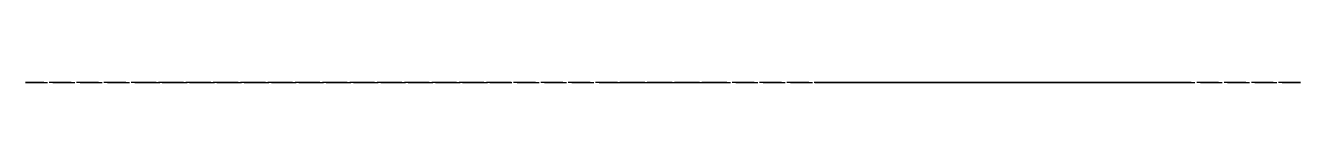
# Model space of a CAD drawing. Header units: millimetres. Extents: x 671 to 776, y 0 to 0.
import ezdxf

# ---------------------------------------------------------------- set-up
doc = ezdxf.new("R2010")
doc.units = ezdxf.units.MM
doc.header["$LTSCALE"] = 0.15
doc.linetypes.add('ACAD_ISO02W100', pattern=[15, 12, -3])
doc.layers.add('0-Sketch', color=20, linetype='ACAD_ISO02W100')

msp = doc.modelspace()

# ---------------------------------------------------------------- linework, layer by layer
at = {"layer": '0-Sketch', "extrusion": (0, -1, 0)}
msp.add_lwpolyline([(670.68, 420.65), (775.68, 420.65), (775.68, 470.65), (670.68, 470.65)], close=True, dxfattribs=at)
for centre, radius in [((695.68, 445.65), 15), ((723.18, 455.65), 5), ((723.18, 435.65), 5), ((750.68, 445.65), 15)]:
    msp.add_circle(centre, radius, dxfattribs=at)

doc.saveas('drawing.dxf')
